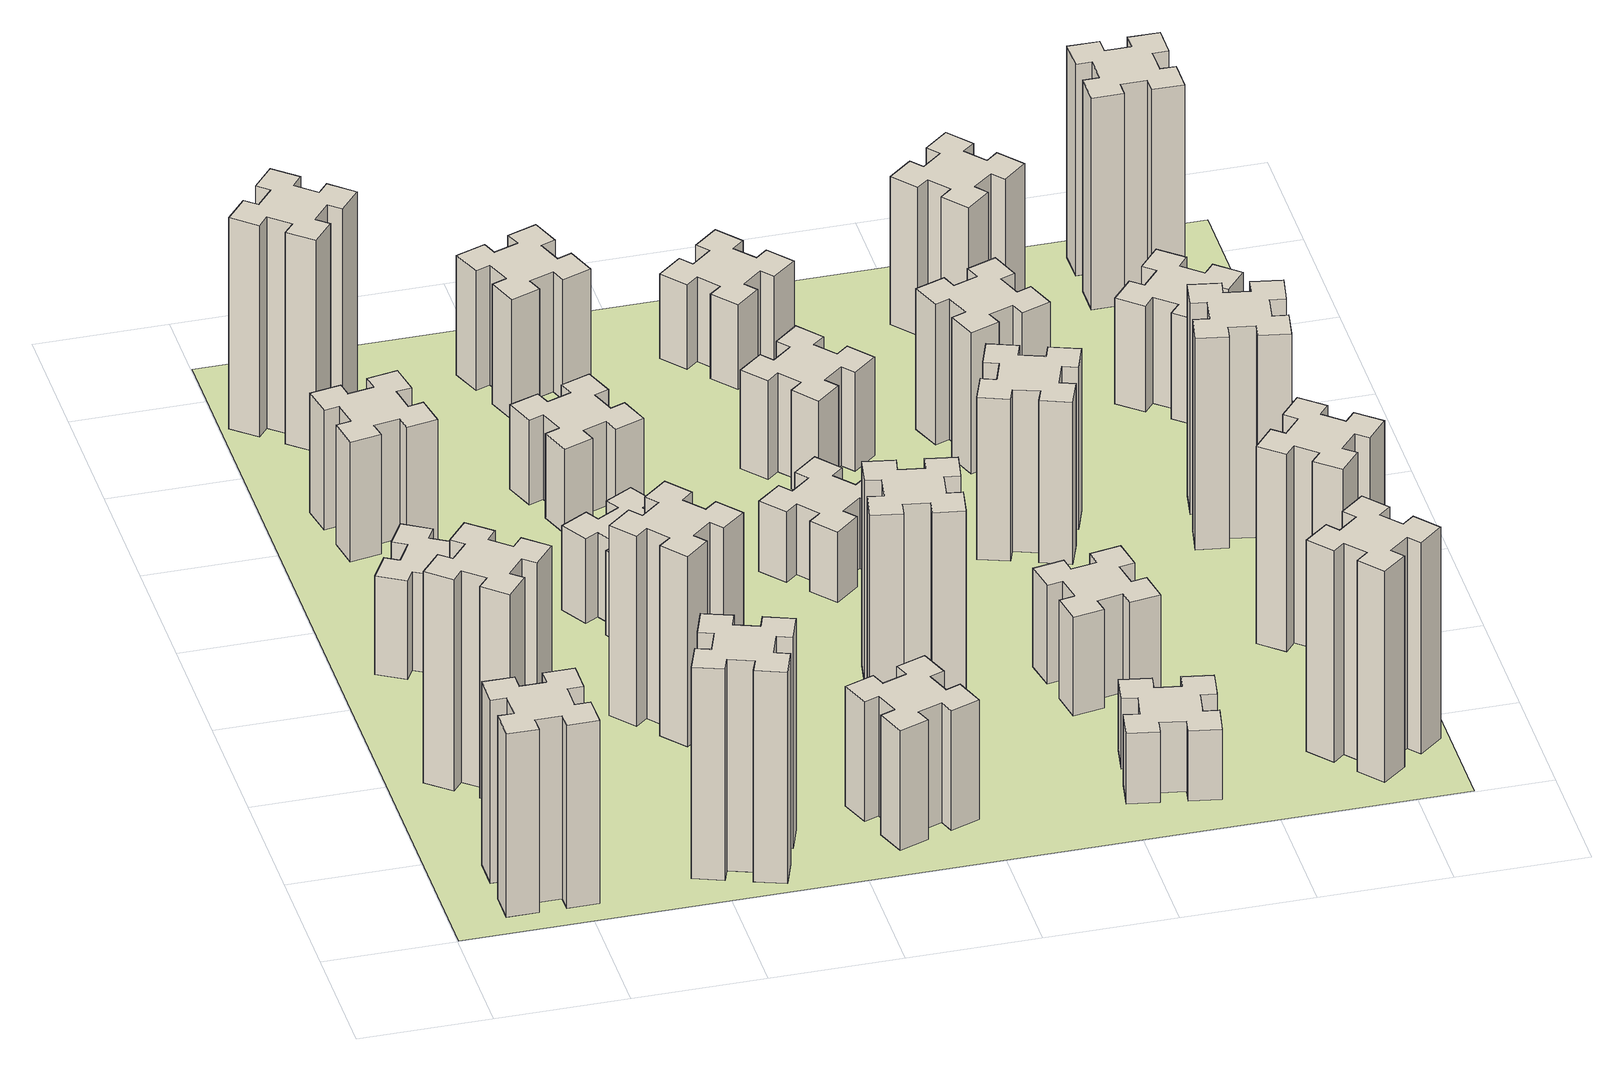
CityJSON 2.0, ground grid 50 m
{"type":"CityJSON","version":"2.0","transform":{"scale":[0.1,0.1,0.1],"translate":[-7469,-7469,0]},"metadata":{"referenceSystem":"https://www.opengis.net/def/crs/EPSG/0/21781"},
"CityObjects":{
"building1":{"type":"Building","attributes":{"class":"1000","function":"1000","usage":"1000","yearOfConstruction":2016,"roofType":"1000","measuredHeight":78,"storeysAboveGround":30,"storeysBelowGround":0},"geometry":[{"type":"Solid","lod":"1","boundaries":[[[[0,1,2,3,4,5,6,7,8,9,10,11,12,13,14,15,16,17,18,19]],[[17,16,20,21]],[[16,15,22,20]],[[15,14,23,22]],[[14,13,24,23]],[[13,12,25,24]],[[12,11,26,25]],[[11,10,27,26]],[[10,9,28,27]],[[9,8,29,28]],[[8,7,30,29]],[[7,6,31,30]],[[6,5,32,31]],[[5,4,33,32]],[[4,3,34,33]],[[3,2,35,34]],[[2,1,36,35]],[[1,0,37,36]],[[0,19,38,37]],[[19,18,39,38]],[[18,17,21,39]],[[24,25,26,27,28,29,30,31,32,33,34,35,36,37,38,39,21,20,22,23]]]]}]},
"building2":{"type":"Building","attributes":{"class":"1000","function":"1000","usage":"1000","yearOfConstruction":2016,"roofType":"1000","measuredHeight":90,"storeysAboveGround":30,"storeysBelowGround":0},"geometry":[{"type":"Solid","lod":"1","boundaries":[[[[40,41,42,43,44,45,46,47,48,49,50,51,52,53,54,55,56,57,58,59]],[[57,56,60,61]],[[56,55,62,60]],[[55,54,63,62]],[[54,53,64,63]],[[53,52,65,64]],[[52,51,66,65]],[[51,50,67,66]],[[50,49,68,67]],[[49,48,69,68]],[[48,47,70,69]],[[47,46,71,70]],[[46,45,72,71]],[[45,44,73,72]],[[44,43,74,73]],[[43,42,75,74]],[[42,41,76,75]],[[41,40,77,76]],[[40,59,78,77]],[[59,58,79,78]],[[58,57,61,79]],[[64,65,66,67,68,69,70,71,72,73,74,75,76,77,78,79,61,60,62,63]]]]}]},
"building3":{"type":"Building","attributes":{"class":"1000","function":"1000","usage":"1000","yearOfConstruction":2016,"roofType":"1000","measuredHeight":42,"storeysAboveGround":30,"storeysBelowGround":0},"geometry":[{"type":"Solid","lod":"1","boundaries":[[[[80,81,82,83,84,85,86,87,88,89,90,91,92,93,94,95,96,97,98,99]],[[97,96,100,101]],[[96,95,102,100]],[[95,94,103,102]],[[94,93,104,103]],[[93,92,105,104]],[[92,91,106,105]],[[91,90,107,106]],[[90,89,108,107]],[[89,88,109,108]],[[88,87,110,109]],[[87,86,111,110]],[[86,85,112,111]],[[85,84,113,112]],[[84,83,114,113]],[[83,82,115,114]],[[82,81,116,115]],[[81,80,117,116]],[[80,99,118,117]],[[99,98,119,118]],[[98,97,101,119]],[[104,105,106,107,108,109,110,111,112,113,114,115,116,117,118,119,101,100,102,103]]]]}]},
"building4":{"type":"Building","attributes":{"class":"1000","function":"1000","usage":"1000","yearOfConstruction":2016,"roofType":"1000","measuredHeight":51,"storeysAboveGround":30,"storeysBelowGround":0},"geometry":[{"type":"Solid","lod":"1","boundaries":[[[[120,121,122,123,124,125,126,127,128,129,130,131,132,133,134,135,136,137,138,139]],[[137,136,140,141]],[[136,135,142,140]],[[135,134,143,142]],[[134,133,144,143]],[[133,132,145,144]],[[132,131,146,145]],[[131,130,147,146]],[[130,129,148,147]],[[129,128,149,148]],[[128,127,150,149]],[[127,126,151,150]],[[126,125,152,151]],[[125,124,153,152]],[[124,123,154,153]],[[123,122,155,154]],[[122,121,156,155]],[[121,120,157,156]],[[120,139,158,157]],[[139,138,159,158]],[[138,137,141,159]],[[144,145,146,147,148,149,150,151,152,153,154,155,156,157,158,159,141,140,142,143]]]]}]},
"building5":{"type":"Building","attributes":{"class":"1000","function":"1000","usage":"1000","yearOfConstruction":2016,"roofType":"1000","measuredHeight":90,"storeysAboveGround":30,"storeysBelowGround":0},"geometry":[{"type":"Solid","lod":"1","boundaries":[[[[160,161,162,163,164,165,166,167,168,169,170,171,172,173,174,175,176,177,178,179]],[[177,176,180,181]],[[176,175,182,180]],[[175,174,183,182]],[[174,173,184,183]],[[173,172,185,184]],[[172,171,186,185]],[[171,170,187,186]],[[170,169,188,187]],[[169,168,189,188]],[[168,167,190,189]],[[167,166,191,190]],[[166,165,192,191]],[[165,164,193,192]],[[164,163,194,193]],[[163,162,195,194]],[[162,161,196,195]],[[161,160,197,196]],[[160,179,198,197]],[[179,178,199,198]],[[178,177,181,199]],[[184,185,186,187,188,189,190,191,192,193,194,195,196,197,198,199,181,180,182,183]]]]}]},
"building6":{"type":"Building","attributes":{"class":"1000","function":"1000","usage":"1000","yearOfConstruction":2016,"roofType":"1000","measuredHeight":90,"storeysAboveGround":30,"storeysBelowGround":0},"geometry":[{"type":"Solid","lod":"1","boundaries":[[[[200,201,202,203,204,205,206,207,208,209,210,211,212,213,214,215,216,217,218,219]],[[217,216,220,221]],[[216,215,222,220]],[[215,214,223,222]],[[214,213,224,223]],[[213,212,225,224]],[[212,211,226,225]],[[211,210,227,226]],[[210,209,228,227]],[[209,208,229,228]],[[208,207,230,229]],[[207,206,231,230]],[[206,205,232,231]],[[205,204,233,232]],[[204,203,234,233]],[[203,202,235,234]],[[202,201,236,235]],[[201,200,237,236]],[[200,219,238,237]],[[219,218,239,238]],[[218,217,221,239]],[[224,225,226,227,228,229,230,231,232,233,234,235,236,237,238,239,221,220,222,223]]]]}]},
"building7":{"type":"Building","attributes":{"class":"1000","function":"1000","usage":"1000","yearOfConstruction":2016,"roofType":"1000","measuredHeight":81,"storeysAboveGround":30,"storeysBelowGround":0},"geometry":[{"type":"Solid","lod":"1","boundaries":[[[[240,241,242,243,244,245,246,247,248,249,250,251,252,253,254,255,256,257,258,259]],[[257,256,260,261]],[[256,255,262,260]],[[255,254,263,262]],[[254,253,264,263]],[[253,252,265,264]],[[252,251,266,265]],[[251,250,267,266]],[[250,249,268,267]],[[249,248,269,268]],[[248,247,270,269]],[[247,246,271,270]],[[246,245,272,271]],[[245,244,273,272]],[[244,243,274,273]],[[243,242,275,274]],[[242,241,276,275]],[[241,240,277,276]],[[240,259,278,277]],[[259,258,279,278]],[[258,257,261,279]],[[264,265,266,267,268,269,270,271,272,273,274,275,276,277,278,279,261,260,262,263]]]]}]},
"building8":{"type":"Building","attributes":{"class":"1000","function":"1000","usage":"1000","yearOfConstruction":2016,"roofType":"1000","measuredHeight":36,"storeysAboveGround":30,"storeysBelowGround":0},"geometry":[{"type":"Solid","lod":"1","boundaries":[[[[280,281,282,283,284,285,286,287,288,289,290,291,292,293,294,295,296,297,298,299]],[[297,296,300,301]],[[296,295,302,300]],[[295,294,303,302]],[[294,293,304,303]],[[293,292,305,304]],[[292,291,306,305]],[[291,290,307,306]],[[290,289,308,307]],[[289,288,309,308]],[[288,287,310,309]],[[287,286,311,310]],[[286,285,312,311]],[[285,284,313,312]],[[284,283,314,313]],[[283,282,315,314]],[[282,281,316,315]],[[281,280,317,316]],[[280,299,318,317]],[[299,298,319,318]],[[298,297,301,319]],[[304,305,306,307,308,309,310,311,312,313,314,315,316,317,318,319,301,300,302,303]]]]}]},
"building9":{"type":"Building","attributes":{"class":"1000","function":"1000","usage":"1000","yearOfConstruction":2016,"roofType":"1000","measuredHeight":51,"storeysAboveGround":30,"storeysBelowGround":0},"geometry":[{"type":"Solid","lod":"1","boundaries":[[[[320,321,322,323,324,325,326,327,328,329,330,331,332,333,334,335,336,337,338,339]],[[337,336,340,341]],[[336,335,342,340]],[[335,334,343,342]],[[334,333,344,343]],[[333,332,345,344]],[[332,331,346,345]],[[331,330,347,346]],[[330,329,348,347]],[[329,328,349,348]],[[328,327,350,349]],[[327,326,351,350]],[[326,325,352,351]],[[325,324,353,352]],[[324,323,354,353]],[[323,322,355,354]],[[322,321,356,355]],[[321,320,357,356]],[[320,339,358,357]],[[339,338,359,358]],[[338,337,341,359]],[[344,345,346,347,348,349,350,351,352,353,354,355,356,357,358,359,341,340,342,343]]]]}]},
"building10":{"type":"Building","attributes":{"class":"1000","function":"1000","usage":"1000","yearOfConstruction":2016,"roofType":"1000","measuredHeight":36,"storeysAboveGround":30,"storeysBelowGround":0},"geometry":[{"type":"Solid","lod":"1","boundaries":[[[[360,361,362,363,364,365,366,367,368,369,370,371,372,373,374,375,376,377,378,379]],[[377,376,380,381]],[[376,375,382,380]],[[375,374,383,382]],[[374,373,384,383]],[[373,372,385,384]],[[372,371,386,385]],[[371,370,387,386]],[[370,369,388,387]],[[369,368,389,388]],[[368,367,390,389]],[[367,366,391,390]],[[366,365,392,391]],[[365,364,393,392]],[[364,363,394,393]],[[363,362,395,394]],[[362,361,396,395]],[[361,360,397,396]],[[360,379,398,397]],[[379,378,399,398]],[[378,377,381,399]],[[384,385,386,387,388,389,390,391,392,393,394,395,396,397,398,399,381,380,382,383]]]]}]},
"building11":{"type":"Building","attributes":{"class":"1000","function":"1000","usage":"1000","yearOfConstruction":2016,"roofType":"1000","measuredHeight":51,"storeysAboveGround":30,"storeysBelowGround":0},"geometry":[{"type":"Solid","lod":"1","boundaries":[[[[400,401,402,403,404,405,406,407,408,409,410,411,412,413,414,415,416,417,418,419]],[[417,416,420,421]],[[416,415,422,420]],[[415,414,423,422]],[[414,413,424,423]],[[413,412,425,424]],[[412,411,426,425]],[[411,410,427,426]],[[410,409,428,427]],[[409,408,429,428]],[[408,407,430,429]],[[407,406,431,430]],[[406,405,432,431]],[[405,404,433,432]],[[404,403,434,433]],[[403,402,435,434]],[[402,401,436,435]],[[401,400,437,436]],[[400,419,438,437]],[[419,418,439,438]],[[418,417,421,439]],[[424,425,426,427,428,429,430,431,432,433,434,435,436,437,438,439,421,420,422,423]]]]}]},
"building12":{"type":"Building","attributes":{"class":"1000","function":"1000","usage":"1000","yearOfConstruction":2016,"roofType":"1000","measuredHeight":87,"storeysAboveGround":30,"storeysBelowGround":0},"geometry":[{"type":"Solid","lod":"1","boundaries":[[[[440,441,442,443,444,445,446,447,448,449,450,451,452,453,454,455,456,457,458,459]],[[457,456,460,461]],[[456,455,462,460]],[[455,454,463,462]],[[454,453,464,463]],[[453,452,465,464]],[[452,451,466,465]],[[451,450,467,466]],[[450,449,468,467]],[[449,448,469,468]],[[448,447,470,469]],[[447,446,471,470]],[[446,445,472,471]],[[445,444,473,472]],[[444,443,474,473]],[[443,442,475,474]],[[442,441,476,475]],[[441,440,477,476]],[[440,459,478,477]],[[459,458,479,478]],[[458,457,461,479]],[[464,465,466,467,468,469,470,471,472,473,474,475,476,477,478,479,461,460,462,463]]]]}]},
"building13":{"type":"Building","attributes":{"class":"1000","function":"1000","usage":"1000","yearOfConstruction":2016,"roofType":"1000","measuredHeight":30,"storeysAboveGround":30,"storeysBelowGround":0},"geometry":[{"type":"Solid","lod":"1","boundaries":[[[[480,481,482,483,484,485,486,487,488,489,490,491,492,493,494,495,496,497,498,499]],[[497,496,500,501]],[[496,495,502,500]],[[495,494,503,502]],[[494,493,504,503]],[[493,492,505,504]],[[492,491,506,505]],[[491,490,507,506]],[[490,489,508,507]],[[489,488,509,508]],[[488,487,510,509]],[[487,486,511,510]],[[486,485,512,511]],[[485,484,513,512]],[[484,483,514,513]],[[483,482,515,514]],[[482,481,516,515]],[[481,480,517,516]],[[480,499,518,517]],[[499,498,519,518]],[[498,497,501,519]],[[504,505,506,507,508,509,510,511,512,513,514,515,516,517,518,519,501,500,502,503]]]]}]},
"building14":{"type":"Building","attributes":{"class":"1000","function":"1000","usage":"1000","yearOfConstruction":2016,"roofType":"1000","measuredHeight":42,"storeysAboveGround":30,"storeysBelowGround":0},"geometry":[{"type":"Solid","lod":"1","boundaries":[[[[520,521,522,523,524,525,526,527,528,529,530,531,532,533,534,535,536,537,538,539]],[[537,536,540,541]],[[536,535,542,540]],[[535,534,543,542]],[[534,533,544,543]],[[533,532,545,544]],[[532,531,546,545]],[[531,530,547,546]],[[530,529,548,547]],[[529,528,549,548]],[[528,527,550,549]],[[527,526,551,550]],[[526,525,552,551]],[[525,524,553,552]],[[524,523,554,553]],[[523,522,555,554]],[[522,521,556,555]],[[521,520,557,556]],[[520,539,558,557]],[[539,538,559,558]],[[538,537,541,559]],[[544,545,546,547,548,549,550,551,552,553,554,555,556,557,558,559,541,540,542,543]]]]}]},
"building15":{"type":"Building","attributes":{"class":"1000","function":"1000","usage":"1000","yearOfConstruction":2016,"roofType":"1000","measuredHeight":30,"storeysAboveGround":30,"storeysBelowGround":0},"geometry":[{"type":"Solid","lod":"1","boundaries":[[[[560,561,562,563,564,565,566,567,568,569,570,571,572,573,574,575,576,577,578,579]],[[577,576,580,581]],[[576,575,582,580]],[[575,574,583,582]],[[574,573,584,583]],[[573,572,585,584]],[[572,571,586,585]],[[571,570,587,586]],[[570,569,588,587]],[[569,568,589,588]],[[568,567,590,589]],[[567,566,591,590]],[[566,565,592,591]],[[565,564,593,592]],[[564,563,594,593]],[[563,562,595,594]],[[562,561,596,595]],[[561,560,597,596]],[[560,579,598,597]],[[579,578,599,598]],[[578,577,581,599]],[[584,585,586,587,588,589,590,591,592,593,594,595,596,597,598,599,581,580,582,583]]]]}]},
"building16":{"type":"Building","attributes":{"class":"1000","function":"1000","usage":"1000","yearOfConstruction":2016,"roofType":"1000","measuredHeight":36,"storeysAboveGround":30,"storeysBelowGround":0},"geometry":[{"type":"Solid","lod":"1","boundaries":[[[[600,601,602,603,604,605,606,607,608,609,610,611,612,613,614,615,616,617,618,619]],[[617,616,620,621]],[[616,615,622,620]],[[615,614,623,622]],[[614,613,624,623]],[[613,612,625,624]],[[612,611,626,625]],[[611,610,627,626]],[[610,609,628,627]],[[609,608,629,628]],[[608,607,630,629]],[[607,606,631,630]],[[606,605,632,631]],[[605,604,633,632]],[[604,603,634,633]],[[603,602,635,634]],[[602,601,636,635]],[[601,600,637,636]],[[600,619,638,637]],[[619,618,639,638]],[[618,617,621,639]],[[624,625,626,627,628,629,630,631,632,633,634,635,636,637,638,639,621,620,622,623]]]]}]},
"building17":{"type":"Building","attributes":{"class":"1000","function":"1000","usage":"1000","yearOfConstruction":2016,"roofType":"1000","measuredHeight":42,"storeysAboveGround":30,"storeysBelowGround":0},"geometry":[{"type":"Solid","lod":"1","boundaries":[[[[640,641,642,643,644,645,646,647,648,649,650,651,652,653,654,655,656,657,658,659]],[[657,656,660,661]],[[656,655,662,660]],[[655,654,663,662]],[[654,653,664,663]],[[653,652,665,664]],[[652,651,666,665]],[[651,650,667,666]],[[650,649,668,667]],[[649,648,669,668]],[[648,647,670,669]],[[647,646,671,670]],[[646,645,672,671]],[[645,644,673,672]],[[644,643,674,673]],[[643,642,675,674]],[[642,641,676,675]],[[641,640,677,676]],[[640,659,678,677]],[[659,658,679,678]],[[658,657,661,679]],[[664,665,666,667,668,669,670,671,672,673,674,675,676,677,678,679,661,660,662,663]]]]}]},
"building18":{"type":"Building","attributes":{"class":"1000","function":"1000","usage":"1000","yearOfConstruction":2016,"roofType":"1000","measuredHeight":69,"storeysAboveGround":30,"storeysBelowGround":0},"geometry":[{"type":"Solid","lod":"1","boundaries":[[[[680,681,682,683,684,685,686,687,688,689,690,691,692,693,694,695,696,697,698,699]],[[697,696,700,701]],[[696,695,702,700]],[[695,694,703,702]],[[694,693,704,703]],[[693,692,705,704]],[[692,691,706,705]],[[691,690,707,706]],[[690,689,708,707]],[[689,688,709,708]],[[688,687,710,709]],[[687,686,711,710]],[[686,685,712,711]],[[685,684,713,712]],[[684,683,714,713]],[[683,682,715,714]],[[682,681,716,715]],[[681,680,717,716]],[[680,699,718,717]],[[699,698,719,718]],[[698,697,701,719]],[[704,705,706,707,708,709,710,711,712,713,714,715,716,717,718,719,701,700,702,703]]]]}]},
"building19":{"type":"Building","attributes":{"class":"1000","function":"1000","usage":"1000","yearOfConstruction":2016,"roofType":"1000","measuredHeight":60,"storeysAboveGround":30,"storeysBelowGround":0},"geometry":[{"type":"Solid","lod":"1","boundaries":[[[[720,721,722,723,724,725,726,727,728,729,730,731,732,733,734,735,736,737,738,739]],[[737,736,740,741]],[[736,735,742,740]],[[735,734,743,742]],[[734,733,744,743]],[[733,732,745,744]],[[732,731,746,745]],[[731,730,747,746]],[[730,729,748,747]],[[729,728,749,748]],[[728,727,750,749]],[[727,726,751,750]],[[726,725,752,751]],[[725,724,753,752]],[[724,723,754,753]],[[723,722,755,754]],[[722,721,756,755]],[[721,720,757,756]],[[720,739,758,757]],[[739,738,759,758]],[[738,737,741,759]],[[744,745,746,747,748,749,750,751,752,753,754,755,756,757,758,759,741,740,742,743]]]]}]},
"building20":{"type":"Building","attributes":{"class":"1000","function":"1000","usage":"1000","yearOfConstruction":2016,"roofType":"1000","measuredHeight":90,"storeysAboveGround":30,"storeysBelowGround":0},"geometry":[{"type":"Solid","lod":"1","boundaries":[[[[760,761,762,763,764,765,766,767,768,769,770,771,772,773,774,775,776,777,778,779]],[[777,776,780,781]],[[776,775,782,780]],[[775,774,783,782]],[[774,773,784,783]],[[773,772,785,784]],[[772,771,786,785]],[[771,770,787,786]],[[770,769,788,787]],[[769,768,789,788]],[[768,767,790,789]],[[767,766,791,790]],[[766,765,792,791]],[[765,764,793,792]],[[764,763,794,793]],[[763,762,795,794]],[[762,761,796,795]],[[761,760,797,796]],[[760,779,798,797]],[[779,778,799,798]],[[778,777,781,799]],[[784,785,786,787,788,789,790,791,792,793,794,795,796,797,798,799,781,780,782,783]]]]}]},
"building21":{"type":"Building","attributes":{"class":"1000","function":"1000","usage":"1000","yearOfConstruction":2016,"roofType":"1000","measuredHeight":63,"storeysAboveGround":30,"storeysBelowGround":0},"geometry":[{"type":"Solid","lod":"1","boundaries":[[[[800,801,802,803,804,805,806,807,808,809,810,811,812,813,814,815,816,817,818,819]],[[817,816,820,821]],[[816,815,822,820]],[[815,814,823,822]],[[814,813,824,823]],[[813,812,825,824]],[[812,811,826,825]],[[811,810,827,826]],[[810,809,828,827]],[[809,808,829,828]],[[808,807,830,829]],[[807,806,831,830]],[[806,805,832,831]],[[805,804,833,832]],[[804,803,834,833]],[[803,802,835,834]],[[802,801,836,835]],[[801,800,837,836]],[[800,819,838,837]],[[819,818,839,838]],[[818,817,821,839]],[[824,825,826,827,828,829,830,831,832,833,834,835,836,837,838,839,821,820,822,823]]]]}]},
"building22":{"type":"Building","attributes":{"class":"1000","function":"1000","usage":"1000","yearOfConstruction":2016,"roofType":"1000","measuredHeight":84,"storeysAboveGround":30,"storeysBelowGround":0},"geometry":[{"type":"Solid","lod":"1","boundaries":[[[[840,841,842,843,844,845,846,847,848,849,850,851,852,853,854,855,856,857,858,859]],[[857,856,860,861]],[[856,855,862,860]],[[855,854,863,862]],[[854,853,864,863]],[[853,852,865,864]],[[852,851,866,865]],[[851,850,867,866]],[[850,849,868,867]],[[849,848,869,868]],[[848,847,870,869]],[[847,846,871,870]],[[846,845,872,871]],[[845,844,873,872]],[[844,843,874,873]],[[843,842,875,874]],[[842,841,876,875]],[[841,840,877,876]],[[840,859,878,877]],[[859,858,879,878]],[[858,857,861,879]],[[864,865,866,867,868,869,870,871,872,873,874,875,876,877,878,879,861,860,862,863]]]]}]},
"building23":{"type":"Building","attributes":{"class":"1000","function":"1000","usage":"1000","yearOfConstruction":2016,"roofType":"1000","measuredHeight":90,"storeysAboveGround":30,"storeysBelowGround":0},"geometry":[{"type":"Solid","lod":"1","boundaries":[[[[880,881,882,883,884,885,886,887,888,889,890,891,892,893,894,895,896,897,898,899]],[[897,896,900,901]],[[896,895,902,900]],[[895,894,903,902]],[[894,893,904,903]],[[893,892,905,904]],[[892,891,906,905]],[[891,890,907,906]],[[890,889,908,907]],[[889,888,909,908]],[[888,887,910,909]],[[887,886,911,910]],[[886,885,912,911]],[[885,884,913,912]],[[884,883,914,913]],[[883,882,915,914]],[[882,881,916,915]],[[881,880,917,916]],[[880,899,918,917]],[[899,898,919,918]],[[898,897,901,919]],[[904,905,906,907,908,909,910,911,912,913,914,915,916,917,918,919,901,900,902,903]]]]}]},
"building24":{"type":"Building","attributes":{"class":"1000","function":"1000","usage":"1000","yearOfConstruction":2016,"roofType":"1000","measuredHeight":45,"storeysAboveGround":30,"storeysBelowGround":0},"geometry":[{"type":"Solid","lod":"1","boundaries":[[[[920,921,922,923,924,925,926,927,928,929,930,931,932,933,934,935,936,937,938,939]],[[937,936,940,941]],[[936,935,942,940]],[[935,934,943,942]],[[934,933,944,943]],[[933,932,945,944]],[[932,931,946,945]],[[931,930,947,946]],[[930,929,948,947]],[[929,928,949,948]],[[928,927,950,949]],[[927,926,951,950]],[[926,925,952,951]],[[925,924,953,952]],[[924,923,954,953]],[[923,922,955,954]],[[922,921,956,955]],[[921,920,957,956]],[[920,939,958,957]],[[939,938,959,958]],[[938,937,941,959]],[[944,945,946,947,948,949,950,951,952,953,954,955,956,957,958,959,941,940,942,943]]]]}]},
"building25":{"type":"Building","attributes":{"class":"1000","function":"1000","usage":"1000","yearOfConstruction":2016,"roofType":"1000","measuredHeight":90,"storeysAboveGround":30,"storeysBelowGround":0},"geometry":[{"type":"Solid","lod":"1","boundaries":[[[[960,961,962,963,964,965,966,967,968,969,970,971,972,973,974,975,976,977,978,979]],[[977,976,980,981]],[[976,975,982,980]],[[975,974,983,982]],[[974,973,984,983]],[[973,972,985,984]],[[972,971,986,985]],[[971,970,987,986]],[[970,969,988,987]],[[969,968,989,988]],[[968,967,990,989]],[[967,966,991,990]],[[966,965,992,991]],[[965,964,993,992]],[[964,963,994,993]],[[963,962,995,994]],[[962,961,996,995]],[[961,960,997,996]],[[960,979,998,997]],[[979,978,999,998]],[[978,977,981,999]],[[984,985,986,987,988,989,990,991,992,993,994,995,996,997,998,999,981,980,982,983]]]]}]},
"landuse1":{"type":"LandUse","attributes":{"name":"plot1","function":"1010"},"geometry":[{"type":"MultiSurface","lod":"1","boundaries":[[[1000,1001,1002,1003]]]}]}
},
"vertices":[
[265,325,0],[265,225,0],[205,225,0],[205,105,0],[325,105,0],[325,165,0],[425,165,0],[425,105,0],[545,105,0],[545,225,0],[485,225,0],[485,325,0],[545,325,0],[545,445,0],[425,445,0],[425,385,0],[325,385,0],[325,445,0],[205,445,0],[205,325,0],[325,385,780],[325,445,780],[425,385,780],[425,445,780],[545,445,780],[545,325,780],[485,325,780],[485,225,780],[545,225,780],[545,105,780],[425,105,780],[425,165,780],[325,165,780],[325,105,780],[205,105,780],[205,225,780],[265,225,780],[265,325,780],[205,325,780],[205,445,780],
[484,1067,0],[408,1132,0],[446,1178,0],[354,1255,0],[277,1163,0],[323,1124,0],[259,1048,0],[213,1086,0],[136,994,0],[228,917,0],[266,963,0],[343,899,0],[304,853,0],[396,776,0],[473,868,0],[427,906,0],[492,983,0],[538,944,0],[615,1036,0],[523,1113,0],[492,983,900],[538,944,900],[427,906,900],[473,868,900],[396,776,900],[304,853,900],[343,899,900],[266,963,900],[228,917,900],[136,994,900],[213,1086,900],[259,1048,900],[323,1124,900],[277,1163,900],[354,1255,900],[446,1178,900],[408,1132,900],[484,1067,900],[523,1113,900],[615,1036,900],
[474,1826,0],[387,1876,0],[417,1928,0],[313,1988,0],[253,1884,0],[305,1854,0],[255,1767,0],[203,1797,0],[143,1693,0],[247,1633,0],[277,1685,0],[364,1635,0],[334,1583,0],[438,1523,0],[498,1627,0],[446,1657,0],[496,1744,0],[548,1714,0],[608,1818,0],[504,1878,0],[496,1744,420],[548,1714,420],[446,1657,420],[498,1627,420],[438,1523,420],[334,1583,420],[364,1635,420],[277,1685,420],[247,1633,420],[143,1693,420],[203,1797,420],[255,1767,420],[305,1854,420],[253,1884,420],[313,1988,420],[417,1928,420],[387,1876,420],[474,1826,420],[504,1878,420],[608,1818,420],
[405,2712,0],[307,2695,0],[297,2754,0],[178,2733,0],[199,2615,0],[258,2625,0],[276,2527,0],[217,2517,0],[237,2398,0],[356,2419,0],[345,2478,0],[444,2496,0],[454,2437,0],[572,2457,0],[551,2576,0],[492,2565,0],[475,2664,0],[534,2674,0],[513,2792,0],[395,2771,0],[475,2664,510],[534,2674,510],[492,2565,510],[551,2576,510],[572,2457,510],[454,2437,510],[444,2496,510],[345,2478,510],[356,2419,510],[237,2398,510],[217,2517,510],[276,2527,510],[258,2625,510],[199,2615,510],[178,2733,510],[297,2754,510],[307,2695,510],[405,2712,510],[395,2771,510],[513,2792,510],
[1029,360,0],[995,266,0],[939,287,0],[897,174,0],[1010,133,0],[1031,189,0],[1125,155,0],[1104,99,0],[1217,57,0],[1258,170,0],[1202,191,0],[1236,285,0],[1292,264,0],[1333,377,0],[1220,418,0],[1200,362,0],[1106,396,0],[1127,452,0],[1014,493,0],[973,380,0],[1106,396,900],[1127,452,900],[1200,362,900],[1220,418,900],[1333,377,900],[1292,264,900],[1236,285,900],[1202,191,900],[1258,170,900],[1217,57,900],[1104,99,900],[1125,155,900],[1031,189,900],[1010,133,900],[897,174,900],[939,287,900],[995,266,900],[1029,360,900],[973,380,900],[1014,493,900],
[384,3387,0],[308,3452,0],[346,3498,0],[254,3575,0],[177,3483,0],[223,3444,0],[159,3368,0],[113,3406,0],[36,3314,0],[128,3237,0],[166,3283,0],[243,3219,0],[204,3173,0],[296,3096,0],[373,3188,0],[327,3226,0],[392,3303,0],[438,3264,0],[515,3356,0],[423,3433,0],[392,3303,900],[438,3264,900],[327,3226,900],[373,3188,900],[296,3096,900],[204,3173,900],[243,3219,900],[166,3283,900],[128,3237,900],[36,3314,900],[113,3406,900],[159,3368,900],[223,3444,900],[177,3483,900],[254,3575,900],[346,3498,900],[308,3452,900],[384,3387,900],[423,3433,900],[515,3356,900],
[1083,1332,0],[1006,1267,0],[968,1313,0],[876,1236,0],[953,1144,0],[999,1183,0],[1063,1106,0],[1017,1068,0],[1094,976,0],[1186,1053,0],[1148,1099,0],[1224,1163,0],[1263,1117,0],[1355,1194,0],[1278,1286,0],[1232,1248,0],[1167,1324,0],[1213,1363,0],[1136,1455,0],[1044,1378,0],[1167,1324,810],[1213,1363,810],[1232,1248,810],[1278,1286,810],[1355,1194,810],[1263,1117,810],[1224,1163,810],[1148,1099,810],[1186,1053,810],[1094,976,810],[1017,1068,810],[1063,1106,810],[999,1183,810],[953,1144,810],[876,1236,810],[968,1313,810],[1006,1267,810],[1083,1332,810],[1044,1378,810],[1136,1455,810],
[1236,1867,0],[1186,1954,0],[1238,1984,0],[1178,2088,0],[1074,2028,0],[1104,1976,0],[1017,1926,0],[987,1978,0],[883,1918,0],[943,1814,0],[995,1844,0],[1045,1757,0],[993,1727,0],[1053,1623,0],[1157,1683,0],[1127,1735,0],[1214,1785,0],[1244,1733,0],[1348,1793,0],[1288,1897,0],[1214,1785,360],[1244,1733,360],[1127,1735,360],[1157,1683,360],[1053,1623,360],[993,1727,360],[1045,1757,360],[995,1844,360],[943,1814,360],[883,1918,360],[987,1978,360],[1017,1926,360],[1104,1976,360],[1074,2028,360],[1178,2088,360],[1238,1984,360],[1186,1954,360],[1236,1867,360],[1288,1897,360],[1348,1793,360],
[1765,496,0],[1671,462,0],[1650,518,0],[1537,477,0],[1579,364,0],[1635,385,0],[1669,291,0],[1613,270,0],[1654,157,0],[1767,199,0],[1746,255,0],[1840,289,0],[1860,233,0],[1973,274,0],[1932,387,0],[1876,366,0],[1842,460,0],[1898,480,0],[1857,593,0],[1744,552,0],[1842,460,510],[1898,480,510],[1876,366,510],[1932,387,510],[1973,274,510],[1860,233,510],[1840,289,510],[1746,255,510],[1767,199,510],[1654,157,510],[1613,270,510],[1669,291,510],[1635,385,510],[1579,364,510],[1537,477,510],[1650,518,510],[1671,462,510],[1765,496,510],[1744,552,510],[1857,593,510],
[1106,2475,0],[1200,2509,0],[1220,2453,0],[1333,2494,0],[1292,2607,0],[1236,2586,0],[1202,2680,0],[1258,2700,0],[1217,2813,0],[1104,2772,0],[1125,2716,0],[1031,2682,0],[1010,2738,0],[897,2697,0],[939,2584,0],[995,2605,0],[1029,2511,0],[973,2490,0],[1014,2377,0],[1127,2419,0],[1029,2511,360],[973,2490,360],[995,2605,360],[939,2584,360],[897,2697,360],[1010,2738,360],[1031,2682,360],[1125,2716,360],[1104,2772,360],[1217,2813,360],[1258,2700,360],[1202,2680,360],[1236,2586,360],[1292,2607,360],[1333,2494,360],[1220,2453,360],[1200,2509,360],[1106,2475,360],[1127,2419,360],[1014,2377,360],
[1125,3456,0],[1031,3422,0],[1010,3478,0],[897,3437,0],[939,3324,0],[995,3345,0],[1029,3251,0],[973,3230,0],[1014,3117,0],[1127,3159,0],[1106,3215,0],[1200,3249,0],[1220,3193,0],[1333,3234,0],[1292,3347,0],[1236,3326,0],[1202,3420,0],[1258,3440,0],[1217,3553,0],[1104,3512,0],[1202,3420,510],[1258,3440,510],[1236,3326,510],[1292,3347,510],[1333,3234,510],[1220,3193,510],[1200,3249,510],[1106,3215,510],[1127,3159,510],[1014,3117,510],[973,3230,510],[1029,3251,510],[995,3345,510],[939,3324,510],[897,3437,510],[1010,3478,510],[1031,3422,510],[1125,3456,510],[1104,3512,510],[1217,3553,510],
[1887,1016,0],[1985,998,0],[1975,939,0],[2093,918,0],[2114,1037,0],[2055,1047,0],[2072,1145,0],[2131,1135,0],[2152,1253,0],[2034,1274,0],[2024,1215,0],[1925,1232,0],[1936,1291,0],[1817,1312,0],[1797,1194,0],[1856,1184,0],[1838,1085,0],[1779,1096,0],[1758,977,0],[1877,957,0],[1838,1085,870],[1779,1096,870],[1856,1184,870],[1797,1194,870],[1817,1312,870],[1936,1291,870],[1925,1232,870],[2024,1215,870],[2034,1274,870],[2152,1253,870],[2131,1135,870],[2072,1145,870],[2055,1047,870],[2114,1037,870],[2093,918,870],[1975,939,870],[1985,998,870],[1887,1016,870],[1877,957,870],[1758,977,870],
[1972,1988,0],[1907,2064,0],[1953,2103,0],[1876,2195,0],[1784,2118,0],[1823,2072,0],[1746,2007,0],[1708,2053,0],[1616,1976,0],[1693,1884,0],[1739,1923,0],[1803,1846,0],[1757,1808,0],[1834,1716,0],[1926,1793,0],[1888,1839,0],[1964,1903,0],[2003,1857,0],[2095,1934,0],[2018,2026,0],[1964,1903,300],[2003,1857,300],[1888,1839,300],[1926,1793,300],[1834,1716,300],[1757,1808,300],[1803,1846,300],[1739,1923,300],[1693,1884,300],[1616,1976,300],[1708,2053,300],[1746,2007,300],[1823,2072,300],[1784,2118,300],[1876,2195,300],[1953,2103,300],[1907,2064,300],[1972,1988,300],[2018,2026,300],[2095,1934,300],
[1988,2479,0],[2064,2543,0],[2103,2497,0],[2195,2574,0],[2118,2666,0],[2072,2628,0],[2007,2704,0],[2053,2743,0],[1976,2835,0],[1884,2758,0],[1923,2712,0],[1846,2647,0],[1808,2693,0],[1716,2616,0],[1793,2524,0],[1839,2563,0],[1903,2486,0],[1857,2448,0],[1934,2356,0],[2026,2433,0],[1903,2486,420],[1857,2448,420],[1839,2563,420],[1793,2524,420],[1716,2616,420],[1808,2693,420],[1846,2647,420],[1923,2712,420],[1884,2758,420],[1976,2835,420],[2053,2743,420],[2007,2704,420],[2072,2628,420],[2118,2666,420],[2195,2574,420],[2103,2497,420],[2064,2543,420],[1988,2479,420],[2026,2433,420],[1934,2356,420],
[2596,444,0],[2578,345,0],[2519,356,0],[2498,237,0],[2617,217,0],[2627,276,0],[2725,258,0],[2715,199,0],[2833,178,0],[2854,297,0],[2795,307,0],[2812,405,0],[2871,395,0],[2892,513,0],[2774,534,0],[2764,475,0],[2665,492,0],[2676,551,0],[2557,572,0],[2537,454,0],[2665,492,300],[2676,551,300],[2764,475,300],[2774,534,300],[2892,513,300],[2871,395,300],[2812,405,300],[2795,307,300],[2854,297,300],[2833,178,300],[2715,199,300],[2725,258,300],[2627,276,300],[2617,217,300],[2498,237,300],[2519,356,300],[2578,345,300],[2596,444,300],[2537,454,300],[2557,572,300],
[1888,3219,0],[1964,3283,0],[2003,3237,0],[2095,3314,0],[2018,3406,0],[1972,3368,0],[1907,3444,0],[1953,3483,0],[1876,3575,0],[1784,3498,0],[1823,3452,0],[1746,3387,0],[1708,3433,0],[1616,3356,0],[1693,3264,0],[1739,3303,0],[1803,3226,0],[1757,3188,0],[1834,3096,0],[1926,3173,0],[1803,3226,360],[1757,3188,360],[1739,3303,360],[1693,3264,360],[1616,3356,360],[1708,3433,360],[1746,3387,360],[1823,3452,360],[1784,3498,360],[1876,3575,360],[1953,3483,360],[1907,3444,360],[1972,3368,360],[2018,3406,360],[2095,3314,360],[2003,3237,360],[1964,3283,360],[1888,3219,360],[1926,3173,360],[1834,3096,360],
[2625,1132,0],[2527,1115,0],[2517,1174,0],[2398,1153,0],[2419,1035,0],[2478,1045,0],[2496,947,0],[2437,937,0],[2457,818,0],[2576,839,0],[2565,898,0],[2664,916,0],[2674,857,0],[2792,877,0],[2771,996,0],[2712,985,0],[2695,1084,0],[2754,1094,0],[2733,1212,0],[2615,1191,0],[2695,1084,420],[2754,1094,420],[2712,985,420],[2771,996,420],[2792,877,420],[2674,857,420],[2664,916,420],[2565,898,420],[2576,839,420],[2457,818,420],[2437,937,420],[2496,947,420],[2478,1045,420],[2419,1035,420],[2398,1153,420],[2517,1174,420],[2527,1115,420],[2625,1132,420],[2615,1191,420],[2733,1212,420],
[2682,1871,0],[2716,1965,0],[2772,1944,0],[2813,2057,0],[2700,2098,0],[2680,2042,0],[2586,2076,0],[2607,2132,0],[2494,2173,0],[2453,2060,0],[2509,2040,0],[2475,1946,0],[2419,1967,0],[2377,1854,0],[2490,1813,0],[2511,1869,0],[2605,1835,0],[2584,1779,0],[2697,1737,0],[2738,1850,0],[2605,1835,690],[2584,1779,690],[2511,1869,690],[2490,1813,690],[2377,1854,690],[2419,1967,690],[2475,1946,690],[2509,2040,690],[2453,2060,690],[2494,2173,690],[2607,2132,690],[2586,2076,690],[2680,2042,690],[2700,2098,690],[2813,2057,690],[2772,1944,690],[2716,1965,690],[2682,1871,690],[2738,1850,690],[2697,1737,690],
[2586,2475,0],[2680,2509,0],[2700,2453,0],[2813,2494,0],[2772,2607,0],[2716,2586,0],[2682,2680,0],[2738,2700,0],[2697,2813,0],[2584,2772,0],[2605,2716,0],[2511,2682,0],[2490,2738,0],[2377,2697,0],[2419,2584,0],[2475,2605,0],[2509,2511,0],[2453,2490,0],[2494,2377,0],[2607,2419,0],[2509,2511,600],[2453,2490,600],[2475,2605,600],[2419,2584,600],[2377,2697,600],[2490,2738,600],[2511,2682,600],[2605,2716,600],[2584,2772,600],[2697,2813,600],[2738,2700,600],[2682,2680,600],[2716,2586,600],[2772,2607,600],[2813,2494,600],[2700,2453,600],[2680,2509,600],[2586,2475,600],[2607,2419,600],[2494,2377,600],
[3468,259,0],[3544,323,0],[3583,277,0],[3675,354,0],[3598,446,0],[3552,408,0],[3487,484,0],[3533,523,0],[3456,615,0],[3364,538,0],[3403,492,0],[3326,427,0],[3288,473,0],[3196,396,0],[3273,304,0],[3319,343,0],[3383,266,0],[3337,228,0],[3414,136,0],[3506,213,0],[3383,266,900],[3337,228,900],[3319,343,900],[3273,304,900],[3196,396,900],[3288,473,900],[3326,427,900],[3403,492,900],[3364,538,900],[3456,615,900],[3533,523,900],[3487,484,900],[3552,408,900],[3598,446,900],[3675,354,900],[3583,277,900],[3544,323,900],[3468,259,900],[3506,213,900],[3414,136,900],
[2812,3368,0],[2747,3444,0],[2793,3483,0],[2716,3575,0],[2624,3498,0],[2663,3452,0],[2586,3387,0],[2548,3433,0],[2456,3356,0],[2533,3264,0],[2579,3303,0],[2643,3226,0],[2597,3188,0],[2674,3096,0],[2766,3173,0],[2728,3219,0],[2804,3283,0],[2843,3237,0],[2935,3314,0],[2858,3406,0],[2804,3283,630],[2843,3237,630],[2728,3219,630],[2766,3173,630],[2674,3096,630],[2597,3188,630],[2643,3226,630],[2579,3303,630],[2533,3264,630],[2456,3356,630],[2548,3433,630],[2586,3387,630],[2663,3452,630],[2624,3498,630],[2716,3575,630],[2793,3483,630],[2747,3444,630],[2812,3368,630],[2858,3406,630],[2935,3314,630],
[3487,1006,0],[3552,1083,0],[3598,1044,0],[3675,1136,0],[3583,1213,0],[3544,1167,0],[3468,1232,0],[3506,1278,0],[3414,1355,0],[3337,1263,0],[3383,1224,0],[3319,1148,0],[3273,1186,0],[3196,1094,0],[3288,1017,0],[3326,1063,0],[3403,999,0],[3364,953,0],[3456,876,0],[3533,968,0],[3403,999,840],[3364,953,840],[3326,1063,840],[3288,1017,840],[3196,1094,840],[3273,1186,840],[3319,1148,840],[3383,1224,840],[3337,1263,840],[3414,1355,840],[3506,1278,840],[3468,1232,840],[3544,1167,840],[3583,1213,840],[3675,1136,840],[3598,1044,840],[3552,1083,840],[3487,1006,840],[3533,968,840],[3456,876,840],
[3435,1787,0],[3452,1885,0],[3511,1875,0],[3532,1993,0],[3414,2014,0],[3404,1955,0],[3305,1972,0],[3316,2031,0],[3197,2052,0],[3177,1934,0],[3236,1924,0],[3218,1825,0],[3159,1836,0],[3138,1717,0],[3257,1697,0],[3267,1756,0],[3365,1738,0],[3355,1679,0],[3473,1658,0],[3494,1777,0],[3365,1738,900],[3355,1679,900],[3267,1756,900],[3257,1697,900],[3138,1717,900],[3159,1836,900],[3218,1825,900],[3236,1924,900],[3177,1934,900],[3197,2052,900],[3316,2031,900],[3305,1972,900],[3404,1955,900],[3414,2014,900],[3532,1993,900],[3511,1875,900],[3452,1885,900],[3435,1787,900],[3494,1777,900],[3473,1658,900],
[3444,2747,0],[3368,2812,0],[3406,2858,0],[3314,2935,0],[3237,2843,0],[3283,2804,0],[3219,2728,0],[3173,2766,0],[3096,2674,0],[3188,2597,0],[3226,2643,0],[3303,2579,0],[3264,2533,0],[3356,2456,0],[3433,2548,0],[3387,2586,0],[3452,2663,0],[3498,2624,0],[3575,2716,0],[3483,2793,0],[3452,2663,450],[3498,2624,450],[3387,2586,450],[3433,2548,450],[3356,2456,450],[3264,2533,450],[3303,2579,450],[3226,2643,450],[3188,2597,450],[3096,2674,450],[3173,2766,450],[3219,2728,450],[3283,2804,450],[3237,2843,450],[3314,2935,450],[3406,2858,450],[3368,2812,450],[3444,2747,450],[3483,2793,450],[3575,2716,450],
[3285,3325,0],[3385,3325,0],[3385,3265,0],[3505,3265,0],[3505,3385,0],[3445,3385,0],[3445,3485,0],[3505,3485,0],[3505,3605,0],[3385,3605,0],[3385,3545,0],[3285,3545,0],[3285,3605,0],[3165,3605,0],[3165,3485,0],[3225,3485,0],[3225,3385,0],[3165,3385,0],[3165,3265,0],[3285,3265,0],[3225,3385,900],[3165,3385,900],[3225,3485,900],[3165,3485,900],[3165,3605,900],[3285,3605,900],[3285,3545,900],[3385,3545,900],[3385,3605,900],[3505,3605,900],[3505,3485,900],[3445,3485,900],[3445,3385,900],[3505,3385,900],[3505,3265,900],[3385,3265,900],[3385,3325,900],[3285,3325,900],[3285,3265,900],[3165,3265,900],
[5,3705,0],[3705,3705,0],[3705,5,0],[5,5,0]
]}
